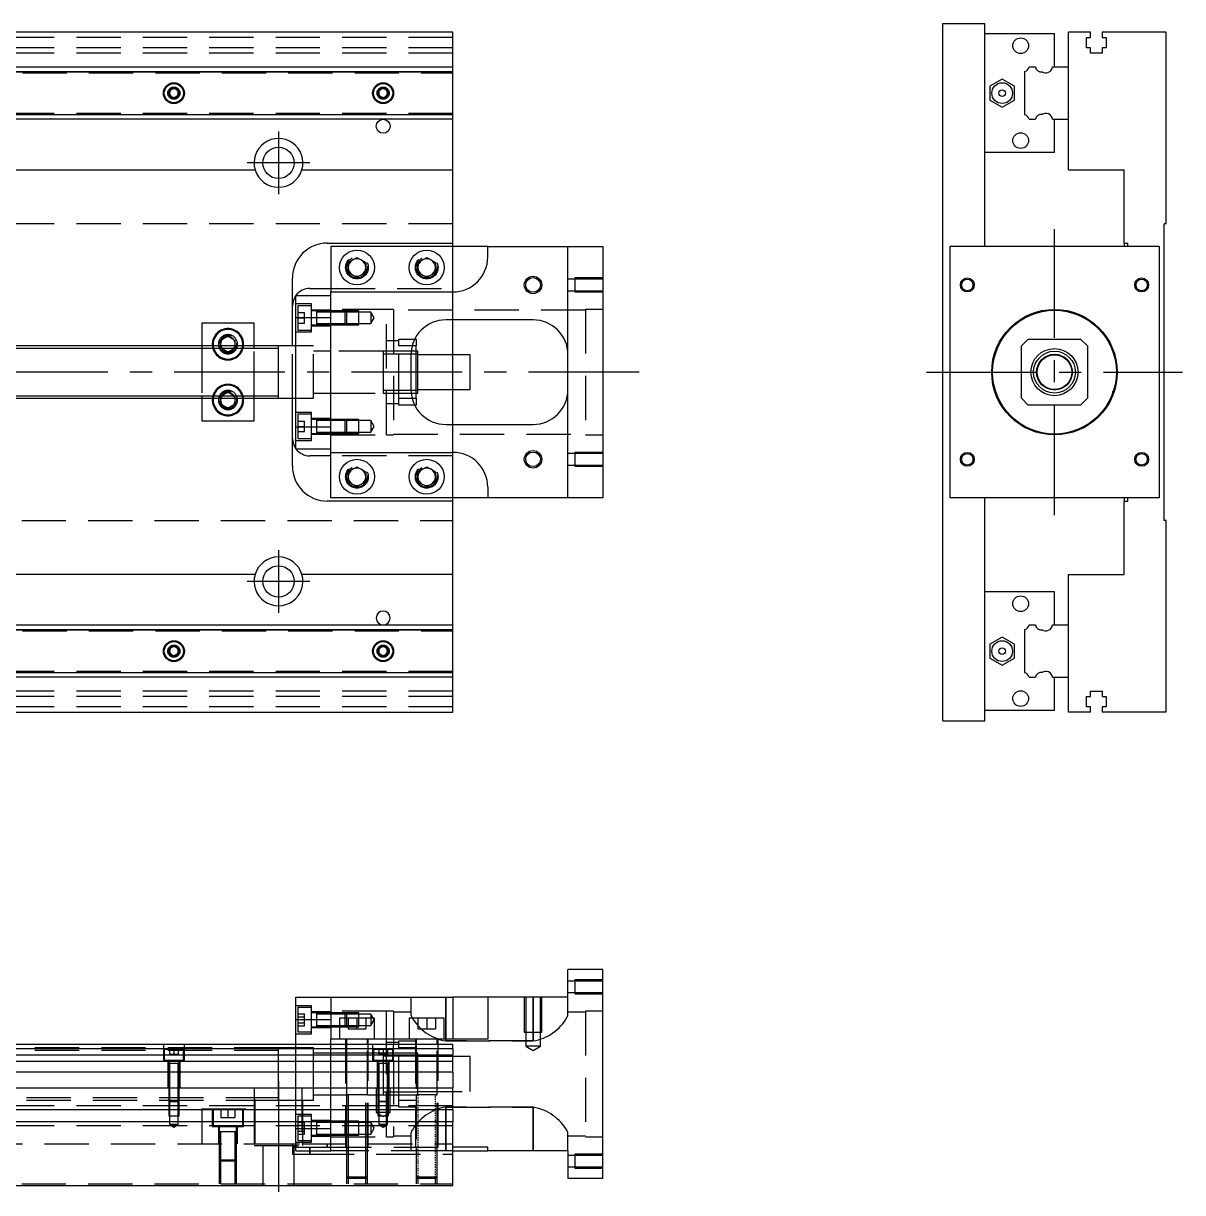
# Model space of a CAD drawing. Header units: millimetres. Extents: x -14 to 669, y -277 to 102.
# Drawn here: x 336.8 to 669.3, y -235.3 to 100 of the extents above; entities that cross this region are included whole.
import ezdxf

# ---------------------------------------------------------------- set-up
doc = ezdxf.new("R2010")
doc.units = ezdxf.units.MM
for name, pattern in [('CENTER', [50.8, 31.75, -6.35, 6.35, -6.35]), ('DASHED', [19.05, 12.7, -6.35]), ('DOT', [0.5, 0.25, -0.25])]:
    doc.linetypes.add(name, pattern=pattern)
doc.layers.add('CENTER', color=1, linetype='CENTER')

msp = doc.modelspace()

# ---------------------------------------------------------------- linework, layer by layer
at = {"color": 7, "linetype": 'Continuous', "lineweight": -3}
for p, q in [((460, 97.5), (330, 97.5)), ((460, 87.5), (460, 97.5)), ((600.55, 100), (612.55, 100)), ((600.55, -100), (600.55, 100)), ((612.55, 36), (612.55, 100)), ((636.55, 87.5), (636.55, 97.5)), ((642.85, 97.5), (636.55, 97.5)), ((642.85, 96), (642.85, 97.5)), ((646.25, 97.5), (646.25, 96)), ((664.55, 97.5), (646.25, 97.5)), ((664.55, 42.5), (664.55, 97.5)), ((632.55, 97), (612.55, 97)), ((632.55, 87.5), (632.55, 97)), ((641.7, 96), (642.85, 96)), ((641.7, 93), (641.7, 96)), ((646.25, 96), (647.4, 96)), ((647.4, 96), (647.4, 93)), ((642.85, 93), (641.7, 93)), ((642.85, 91.5), (642.85, 93)), ((646.25, 91.5), (642.85, 91.5)), ((646.25, 93), (646.25, 91.5)), ((647.4, 93), (646.25, 93)), ((330, 87.5), (460, 87.5)), ((460, 86.247728), (460, 87.5)), ((625.302272, 87.5), (627.07668, 87.5)), ((632.027372, 87.5), (636.55, 87.5)), ((636.55, 72.5), (636.55, 87.5)), ((636.55, 72.5), (636.55, 87.5)), ((330, 86.247728), (460, 86.247728)), ((460, 73.752272), (460, 86.247728)), ((617.54996, 84.041452), (614.04996, 82.020726)), ((621.049959, 82.020726), (617.54996, 84.041452)), ((624.05, 73.752272), (624.05, 86.247728)), ((378.75, 80.721688), (380, 81.443376)), ((378.75, 79.278312), (378.75, 80.721688)), ((380, 81.443376), (381.25, 80.721688)), ((381.25, 80.721688), (381.25, 79.278312)), ((438.75, 80.721688), (440, 81.443376)), ((438.75, 79.278312), (438.75, 80.721688)), ((440, 81.443376), (441.25, 80.721688)), ((441.25, 80.721688), (441.25, 79.278312)), ((614.04996, 82.020726), (614.049959, 77.979274)), ((621.049959, 77.979274), (621.049959, 82.020726)), ((380, 78.556624), (378.75, 79.278312)), ((381.25, 79.278312), (380, 78.556624)), ((440, 78.556624), (438.75, 79.278312)), ((441.25, 79.278312), (440, 78.556624)), ((614.049959, 77.979274), (617.54996, 75.958548)), ((617.54996, 75.958548), (621.049959, 77.979274)), ((460, 73.752272), (330, 73.752272)), ((460, 72.5), (330, 72.5)), ((460, 72.5), (460, 73.752272)), ((460, 58), (460, 72.5)), ((625.302272, 72.5), (627.07668, 72.5)), ((632.027372, 72.5), (636.55, 72.5)), ((632.55, 63), (632.55, 72.5)), ((636.55, 58), (636.55, 72.5)), ((632.55, 63), (612.55, 63)), ((330, 58), (403.291796, 58)), ((416.708204, 58), (460, 58)), ((460, 37), (460, 58)), ((636.55, 58), (652.55, 58)), ((652.55, 37), (652.55, 58)), ((664.55, 42.5), (664.05, 42.5)), ((664.05, -42.5), (664.05, 42.5)), ((424, 37), (460, 37)), ((460, 36), (460, 37)), ((652.55, 37), (653.55, 37)), ((652.55, 37), (652.55, 36)), ((653.55, 36), (653.55, 37)), ((425, 36), (425, 23)), ((470, 36), (425, 36)), ((470, 33), (470, 36)), ((470, 36), (493, 36)), ((493, -36), (493, 36)), ((493, 36), (503, 36)), ((503, 36), (503, -36)), ((662.55, 36), (602.55, 36)), ((602.55, 36), (602.55, -36)), ((662.55, 36), (662.55, -36)), ((430, 31.443376), (432.5, 32.886752)), ((430, 28.556624), (430, 31.443376)), ((432.5, 32.886752), (435, 31.443376)), ((435, 31.443376), (435, 28.556624)), ((450, 31.443376), (452.5, 32.886752)), ((450, 28.556624), (450, 31.443376)), ((452.5, 32.886752), (455, 31.443376)), ((455, 31.443376), (455, 28.556624)), ((414, 7.5), (414, 27)), ((432.5, 27.113248), (430, 28.556624)), ((435, 28.556624), (432.5, 27.113248)), ((452.5, 27.113248), (450, 28.556624)), ((455, 28.556624), (452.5, 27.113248)), ((419, 24), (425, 24)), ((415, 15.652476), (415, 22)), ((415, 22), (425, 22)), ((425, 15.652476), (425, 23)), ((425, 23), (460, 23)), ((388, 14), (388, 7.5)), ((403, 14), (388, 14)), ((403, 7.5), (403, 14)), ((415, 15.652476), (425, 15.652476)), ((415, -15.652476), (415, 15.652476)), ((425, -15.652476), (425, 15.652476)), ((425, -15.652476), (425, 15.652476)), ((483, 15), (458, 15)), ((460, 5), (460, 15)), ((393.5, 9.1547), (395.5, 10.309402)), ((395.5, 10.309402), (397.5, 9.1547)), ((410, 7.5), (330, 7.5)), ((393.5, 7.5), (393.5, 9.1547)), ((397.5, 9.1547), (397.5, 7.5)), ((410, -7.5), (410, 7.5)), ((415, 7.5), (410, 7.5)), ((449.5, 7.5), (448.317542, 7.5)), ((449.069714, 9.5), (449.5, 9.5)), ((449.5, 9.5), (449.5, 7.5)), ((449.5, -7.5), (449.5, 7.5)), ((625.05, 9.5), (623.05, 7.5)), ((623.05, -7.5), (623.05, 7.5)), ((625.05, 9.5), (640.05, 9.5)), ((642.05, 7.5), (640.05, 9.5)), ((642.05, 7.5), (642.05, -7.5)), ((448, 5), (448, -5)), ((449.5, 5.125), (448.000782, 5.125)), ((449.5, 6), (448.050126, 6)), ((450, 6), (449.5, 6)), ((450, 5.125), (449.5, 5.125)), ((450, -6), (450, 6)), ((465, 5), (450, 5)), ((465, -5), (465, 5)), ((448.000782, -5.125), (449.5, -5.125)), ((448.050126, -6), (449.5, -6)), ((449.5, -5.125), (450, -5.125)), ((449.5, -6), (450, -6)), ((450, -5), (465, -5)), ((460, -15), (460, -5)), ((649.15, -5.499994), (649.15, -5.500852)), ((649.15, -5.500852), (649.15, -6.285102)), ((649.15, -6.285102), (649.15, -6.959886)), ((330, -7.5), (410, -7.5)), ((388, -7.5), (388, -14)), ((393.5, -9.1547), (393.5, -7.5)), ((395.5, -10.309402), (393.5, -9.1547)), ((397.5, -9.1547), (395.5, -10.309402)), ((397.5, -7.5), (397.5, -9.1547)), ((403, -14), (403, -7.5)), ((409.995, -7.5), (410, -7.5)), ((410, -7.5), (415, -7.5)), ((410, -7.5), (410.005, -7.5)), ((414, -27), (414, -7.5)), ((448.317542, -7.5), (449.5, -7.5)), ((449.5, -9.5), (449.069714, -9.5)), ((449.5, -7.5), (449.5, -9.5)), ((623.05, -7.5), (625.05, -9.5)), ((640.05, -9.5), (625.05, -9.5)), ((640.05, -9.5), (642.05, -7.5)), ((388, -14), (403, -14)), ((415, -22), (415, -15.652476)), ((415, -15.652476), (425, -15.652476)), ((425, -23), (425, -15.652476)), ((458, -15), (483, -15)), ((415, -22), (425, -22)), ((425, -23), (460, -23)), ((425, -36), (425, -23)), ((425, -24), (419, -24)), ((430, -28.556624), (432.5, -27.113248)), ((430, -31.443376), (430, -28.556624)), ((432.5, -27.113248), (435, -28.556624)), ((435, -28.556624), (435, -31.443376)), ((450, -28.556624), (452.5, -27.113248)), ((450, -31.443376), (450, -28.556624)), ((452.5, -27.113248), (455, -28.556624)), ((455, -28.556624), (455, -31.443376)), ((432.5, -32.886752), (430, -31.443376)), ((435, -31.443376), (432.5, -32.886752)), ((452.5, -32.886752), (450, -31.443376)), ((455, -31.443376), (452.5, -32.886752)), ((470, -33), (470, -36)), ((470, -36), (425, -36)), ((460, -37), (460, -36)), ((493, -36), (470, -36)), ((503, -36), (493, -36)), ((662.55, -36), (602.55, -36)), ((612.55, -100), (612.55, -36)), ((652.55, -36), (652.55, -37)), ((653.55, -37), (653.55, -36)), ((460, -37), (424, -37)), ((460, -58), (460, -37)), ((652.55, -58), (652.55, -37)), ((652.55, -37), (653.55, -37)), ((664.55, -42.5), (664.05, -42.5)), ((664.55, -97.5), (664.55, -42.5)), ((403.291796, -58), (330, -58)), ((460, -58), (416.708204, -58)), ((460, -72.5), (460, -58)), ((636.55, -72.5), (636.55, -58)), ((636.55, -58), (652.55, -58)), ((632.55, -63), (612.55, -63)), ((632.55, -72.5), (632.55, -63)), ((330, -72.5), (460, -72.5)), ((330, -73.752272), (460, -73.752272)), ((460, -73.752272), (460, -72.5)), ((460, -86.247728), (460, -73.752272)), ((624.05, -86.247728), (624.05, -73.752272)), ((625.302272, -72.5), (627.07668, -72.5)), ((632.027372, -72.5), (636.55, -72.5)), ((636.55, -87.5), (636.55, -72.5)), ((636.55, -87.5), (636.55, -72.5)), ((617.54996, -75.958548), (614.04996, -77.979274)), ((621.049959, -77.979274), (617.54996, -75.958548)), ((378.75, -79.278312), (380, -78.556624)), ((378.75, -80.721688), (378.75, -79.278312)), ((380, -78.556624), (381.25, -79.278312)), ((381.25, -79.278312), (381.25, -80.721688)), ((438.75, -79.278312), (440, -78.556624)), ((438.75, -80.721688), (438.75, -79.278312)), ((440, -78.556624), (441.25, -79.278312)), ((441.25, -79.278312), (441.25, -80.721688)), ((614.04996, -77.979274), (614.049959, -82.020726)), ((621.049959, -82.020726), (621.049959, -77.979274)), ((380, -81.443376), (378.75, -80.721688)), ((381.25, -80.721688), (380, -81.443376)), ((440, -81.443376), (438.75, -80.721688)), ((441.25, -80.721688), (440, -81.443376)), ((614.049959, -82.020726), (617.54996, -84.041452)), ((617.54996, -84.041452), (621.049959, -82.020726)), ((460, -86.247728), (330, -86.247728)), ((460, -87.5), (460, -86.247728)), ((460, -87.5), (330, -87.5)), ((460, -97.5), (460, -87.5)), ((625.302272, -87.5), (627.07668, -87.5)), ((632.027372, -87.5), (636.55, -87.5)), ((632.55, -97), (632.55, -87.5)), ((636.55, -97.5), (636.55, -87.5)), ((641.7, -93), (642.85, -93)), ((641.7, -96), (641.7, -93)), ((642.85, -91.5), (646.25, -91.5)), ((642.85, -93), (642.85, -91.5)), ((646.25, -91.5), (646.25, -93)), ((646.25, -93), (647.4, -93)), ((647.4, -93), (647.4, -96)), ((632.55, -97), (612.55, -97)), ((642.85, -96), (641.7, -96)), ((642.85, -97.5), (642.85, -96)), ((646.25, -96), (646.25, -97.5)), ((647.4, -96), (646.25, -96)), ((330, -97.5), (460, -97.5)), ((600.55, -100), (612.55, -100)), ((642.85, -97.5), (636.55, -97.5)), ((664.55, -97.5), (646.25, -97.5)), ((503, -171.26), (493, -171.26)), ((493, -179.26), (493, -171.26)), ((503, -231.26), (503, -171.26)), ((415, -179.26), (425, -179.26)), ((415, -185.607524), (415, -179.26)), ((425, -179.26), (425, -191.26)), ((425, -179.26), (460, -179.26)), ((470, -179.26), (460, -179.26)), ((470, -179.26), (470, -191.26)), ((493, -179.26), (470, -179.26)), ((420.9, -183.703646), (420.9, -184.28866)), ((415, -185.607524), (425, -185.607524)), ((415, -192.76), (415, -185.607524)), ((420.9, -185.563604), (420.9, -185.843698)), ((420.9, -187.118714), (420.9, -187.703656)), ((437.5, -185.26), (427.5, -185.26)), ((427.5, -185.26), (427.5, -191.26)), ((437.5, -191.26), (437.5, -185.26)), ((457.5, -185.26), (447.5, -185.26)), ((447.5, -185.26), (447.5, -191.26)), ((457.5, -191.26), (457.5, -185.26)), ((460, -192.76), (323.5, -192.76)), ((460, -194.012272), (323.5, -194.012272)), ((425, -192.76), (425, -191.26)), ((470, -191.26), (425, -191.26)), ((460, -194.012272), (460, -192.76)), ((460, -194.012272), (460, -195.78668)), ((323.5, -195.78668), (460, -195.78668)), ((460, -197.683076), (323.5, -197.683076)), ((450, -196.135), (449.5, -196.135)), ((460, -197.683076), (460, -195.78668)), ((460, -200.737372), (460, -197.683076)), ((460, -200.737372), (323.5, -200.737372)), ((460, -200.737372), (460, -205.26)), ((0, -205.26), (460, -205.26)), ((460, -211.56), (460, -205.26)), ((460, -211.56), (0, -211.56)), ((460, -211.56), (460, -214.96)), ((460, -214.96), (0, -214.96)), ((420.9, -214.816344), (420.9, -214.96)), ((420.9, -214.96), (420.9, -215.40136)), ((420.9, -216.676302), (420.9, -216.956396)), ((460, -233.26), (460, -214.96)), ((420.9, -218.231412), (420.9, -218.816354)), ((470, -222.26), (460, -222.26)), ((460, -223.26), (470, -223.26)), ((470, -223.26), (470, -222.26)), ((493, -223.26), (470, -223.26)), ((493, -223.26), (493, -231.26)), ((503, -231.26), (493, -231.26)), ((0, -233.26), (460, -233.26))]:
    msp.add_line(p, q, dxfattribs=at)
at = {"color": 3, "linetype": 'DASHED', "lineweight": -3}
for p, q in [((460, 96), (0, 96)), ((460, 93), (0, 93)), ((460, 91.5), (0, 91.5)), ((298.5, 86.1), (460, 86.1)), ((298.5, 85.8), (460, 85.8)), ((330, 86.1147), (460, 86.1147)), ((378.5, 80), (378.516134, 80.21941)), ((438.5, 80), (438.516134, 80.21941)), ((460, 74.2), (298.5, 74.2)), ((460, 73.9), (298.5, 73.9)), ((460, 73.8853), (330, 73.8853)), ((460, 42.5), (12.5, 42.5)), ((460, 24), (460, 36)), ((435.477798, 30.364306), (435.5, 30)), ((455.477798, 30.364306), (455.5, 30)), ((495, 26.999994), (495, 23.000006)), ((503, 26.999994), (495, 26.999994)), ((425, 24), (460, 24)), ((460, 23), (460, 24)), ((495, 26.65), (493, 26.65)), ((503, 26.65), (495, 26.65)), ((425, 15.652476), (425, 22)), ((460, 15), (460, 23)), ((493, 23.35), (495, 23.35)), ((495, 23.35), (503, 23.35)), ((495, 23.000006), (503, 23.000006)), ((419.5, 19.55635), (415, 19.55635)), ((415.5, 19.05635), (415.5, 12.05635)), ((419.5, 19.05635), (415.5, 19.05635)), ((415.5, 17.05635), (417.5, 17.05635)), ((417.5, 15.55635), (417.5, 17.05635)), ((419.5, 11.55635), (419.5, 19.55635)), ((425, 17.80635), (419.5, 17.80635)), ((420.9, 17.55635), (419.5, 17.55635)), ((420.9, 17.55635), (420.895, 17.55635)), ((420.9, 17.55635), (420.9, 17.339888)), ((420.905, 17.55635), (420.9, 17.55635)), ((425, 17.55635), (420.9, 17.55635)), ((420.9, 17.339888), (420.9, 13.77281)), ((425, 17.20635), (420.9, 17.20635)), ((441, 18), (425, 18)), ((429.15, 17.55635), (425, 17.55635)), ((429.150006, 17.556344), (425, 17.556344)), ((429.5, 17.20635), (425, 17.20635)), ((429.15, 13.55635), (429.15, 17.55635)), ((429.5, 17.20635), (429.15, 17.55635)), ((433, 17.556344), (429.150006, 17.556344)), ((429.5, 17.20635), (429.5, 13.90635)), ((433, 17.20635), (429.5, 17.20635)), ((433, 13.556354), (433, 17.556344)), ((436.5, 17.20635), (433, 17.20635)), ((436.5, 17.20635), (436.5, 13.90635)), ((437.452628, 15.55635), (436.5, 17.20635)), ((441, -18), (441, 18)), ((443, 18), (441, 18)), ((443, 18), (443, -18)), ((498, 17.75), (443, 17.75)), ((498, 18), (498, -18)), ((503, 18), (498, 18)), ((415.5, 15.55635), (417.5, 15.55635)), ((415.5, 14.05635), (417.5, 14.05635)), ((417.5, 14.05635), (417.5, 15.55635)), ((419.5, 13.55635), (420.9, 13.55635)), ((420.895, 13.55635), (420.9, 13.55635)), ((420.9, 13.90635), (425, 13.90635)), ((420.9, 13.77281), (420.9, 13.55635)), ((420.9, 13.55635), (420.905, 13.55635)), ((420.9, 13.55635), (425, 13.55635)), ((425, 13.90635), (429.5, 13.90635)), ((425, 13.556354), (429.15, 13.556354)), ((425, 13.55635), (429.15, 13.55635)), ((429.15, 13.55635), (429.5, 13.90635)), ((429.15, 13.556354), (433, 13.556354)), ((429.5, 13.90635), (433, 13.90635)), ((433, 13.90635), (436.5, 13.90635)), ((436.5, 13.90635), (437.452628, 15.55635)), ((415, 11.55635), (419.5, 11.55635)), ((415.5, 12.05635), (419.5, 12.05635)), ((419.5, 13.30635), (425, 13.30635)), ((388, 7.5), (388, 6.75)), ((388, 6.75), (388, -6.75)), ((393.5, 6.8453), (393.5, 7.5)), ((393.665064, 6.75), (393.5, 6.8453)), ((395.5, 5.690598), (393.665064, 6.75)), ((397.334936, 6.75), (395.5, 5.690598)), ((397.5, 6.8453), (397.334936, 6.75)), ((397.5, 7.5), (397.5, 6.8453)), ((397.983582, 8.286038), (398, 8)), ((403, 6.75), (403, 7.5)), ((403, -6.75), (403, 6.75)), ((414, -7.5), (414, 7.5)), ((420, 7.5), (415, 7.5)), ((420, -7.5), (420, 7.5)), ((444.5, 9), (441, 9)), ((444.5, 9.5), (449.069714, 9.5)), ((444.5, 7.5), (444.5, 9.5)), ((444.5, -7.5), (444.5, 7.5)), ((448.317542, 7.5), (444.5, 7.5)), ((425, 6), (420, 6)), ((440, 6), (425, 6)), ((440, 6), (439.995, 6)), ((440, 6), (440, -6)), ((441, 6), (440, 6)), ((440.005, 6), (440, 6)), ((441, 5.125), (440, 5.125)), ((444.5, 6), (441, 6)), ((444.5, 5.125), (441, 5.125)), ((448.050126, 6), (444.5, 6)), ((448.000782, 5.125), (444.5, 5.125)), ((460, -5), (460, 5)), ((393.665064, -6.75), (395.5, -5.690598)), ((395.5, -5.690598), (397.334936, -6.75)), ((420, -6), (425, -6)), ((425, -6), (440, -6)), ((439.995, -6), (440, -6)), ((440, -5.125), (441, -5.125)), ((440, -6), (441, -6)), ((440, -6), (440.005, -6)), ((441, -5.125), (444.5, -5.125)), ((441, -6), (444.5, -6)), ((444.5, -5.125), (448.000782, -5.125)), ((444.5, -6), (448.050126, -6)), ((388, -6.75), (388, -7.5)), ((393.5, -6.8453), (393.665064, -6.75)), ((393.5, -7.5), (393.5, -6.8453)), ((397.334936, -6.75), (397.5, -6.8453)), ((397.5, -6.8453), (397.5, -7.5)), ((397.983582, -7.713962), (398, -8)), ((403, -7.5), (403, -6.75)), ((415, -7.5), (420, -7.5)), ((441, -9), (444.5, -9)), ((444.5, -7.5), (448.317542, -7.5)), ((444.5, -9.5), (444.5, -7.5)), ((449.069714, -9.5), (444.5, -9.5)), ((419.5, -11.55635), (415, -11.55635)), ((415.5, -12.05635), (415.5, -19.05635)), ((419.5, -12.05635), (415.5, -12.05635)), ((419.5, -19.55635), (419.5, -11.55635)), ((425, -13.30635), (419.5, -13.30635)), ((415.5, -14.05635), (417.5, -14.05635)), ((415.5, -15.55635), (417.5, -15.55635)), ((417.5, -15.55635), (417.5, -14.05635)), ((417.5, -17.05635), (417.5, -15.55635)), ((420.9, -13.55635), (419.5, -13.55635)), ((420.9, -13.55635), (420.895, -13.55635)), ((420.9, -13.55635), (420.9, -13.77281)), ((420.905, -13.55635), (420.9, -13.55635)), ((425, -13.55635), (420.9, -13.55635)), ((420.9, -13.77281), (420.9, -17.339888)), ((425, -13.90635), (420.9, -13.90635)), ((429.15, -13.55635), (425, -13.55635)), ((429.15, -13.556352), (425, -13.556354)), ((429.5, -13.90635), (425, -13.90635)), ((425, -22), (425, -15.652476)), ((429.15, -17.55635), (429.15, -13.55635)), ((429.5, -13.90635), (429.15, -13.55635)), ((433, -13.556354), (429.15, -13.556352)), ((429.5, -13.90635), (429.5, -17.20635)), ((433, -13.90635), (429.5, -13.90635)), ((433, -17.556344), (433, -13.556354)), ((436.5, -13.90635), (433, -13.90635)), ((436.5, -13.90635), (436.5, -17.20635)), ((437.452628, -15.55635), (436.5, -13.90635)), ((436.5, -17.20635), (437.452628, -15.55635)), ((460, -23), (460, -15)), ((415, -19.55635), (419.5, -19.55635)), ((415.5, -17.05635), (417.5, -17.05635)), ((415.5, -19.05635), (419.5, -19.05635)), ((419.5, -17.55635), (420.9, -17.55635)), ((419.5, -17.80635), (425, -17.80635)), ((420.895, -17.55635), (420.9, -17.55635)), ((420.9, -17.20635), (425, -17.20635)), ((420.9, -17.339888), (420.9, -17.55635)), ((420.9, -17.55635), (420.905, -17.55635)), ((420.9, -17.55635), (425, -17.55635)), ((425, -17.20635), (429.5, -17.20635)), ((425, -17.556344), (429.15, -17.556346)), ((425, -17.55635), (429.15, -17.55635)), ((425, -18), (441, -18)), ((429.15, -17.55635), (429.5, -17.20635)), ((429.15, -17.556346), (433, -17.556344)), ((429.5, -17.20635), (433, -17.20635)), ((433, -17.20635), (436.5, -17.20635)), ((441, -18), (443, -18)), ((443, -17.75), (498, -17.75)), ((498, -18), (503, -18)), ((460, -24), (460, -23)), ((495, -23.35), (493, -23.35)), ((495, -23.000006), (495, -26.999994)), ((503, -23.000006), (495, -23.000006)), ((503, -23.35), (495, -23.35)), ((460, -24), (425, -24)), ((460, -36), (460, -24)), ((493, -26.65), (495, -26.65)), ((495, -26.65), (503, -26.65)), ((435.477798, -29.635694), (435.5, -30)), ((455.477798, -29.635694), (455.5, -30)), ((495, -26.999994), (503, -26.999994)), ((12.5, -42.5), (460, -42.5)), ((298.5, -73.9), (460, -73.9)), ((298.5, -74.2), (460, -74.2)), ((330, -73.8853), (460, -73.8853)), ((378.5, -80), (378.516134, -79.78059)), ((438.5, -80), (438.516134, -79.78059)), ((460, -85.8), (298.5, -85.8)), ((460, -86.1), (298.5, -86.1)), ((460, -86.1147), (330, -86.1147)), ((460, -91.5), (0, -91.5)), ((460, -93), (0, -93)), ((460, -96), (0, -96)), ((495, -174.260006), (495, -178.259994)), ((503, -174.260006), (495, -174.260006)), ((495, -174.61), (493, -174.61)), ((503, -174.61), (495, -174.61)), ((448, -179.26), (448, -184.228778)), ((458, -191.769874), (458, -179.26)), ((458, -179.26), (458, -191.26)), ((460, -179.26), (460, -191.26)), ((480.500006, -179.26), (480.500006, -189.26)), ((480.9, -179.26), (480.9, -189.26)), ((483, -179.26), (483, -191.769874)), ((483, -191.769874), (483, -179.26)), ((485.1, -189.26), (485.1, -179.26)), ((485.499994, -189.26), (485.499994, -179.26)), ((493, -177.91), (495, -177.91)), ((493, -184.228778), (493, -179.26)), ((495, -177.91), (503, -177.91)), ((495, -178.259994), (503, -178.259994)), ((419.5, -181.70365), (415, -181.70365)), ((415.5, -182.20365), (415.5, -185.70365)), ((419.5, -182.20365), (415.5, -182.20365)), ((415.5, -183.9716), (417.5, -183.9716)), ((417.5, -184.837626), (417.5, -183.9716)), ((419.5, -189.70365), (419.5, -181.70365)), ((425, -183.45365), (419.5, -183.45365)), ((420.9, -183.70365), (419.5, -183.70365)), ((420.9, -183.70365), (420.895, -183.70365)), ((420.9, -183.70365), (420.9, -183.920318)), ((420.905, -183.70365), (420.9, -183.70365)), ((425, -183.70365), (420.9, -183.70365)), ((420.9, -183.920318), (420.9, -184.288664)), ((425, -184.05365), (420.9, -184.05365)), ((420.9, -184.288664), (420.9, -185.70365)), ((441, -183.26), (425, -183.26)), ((429.15, -183.70365), (425, -183.70365)), ((429.15, -183.703654), (425, -183.703656)), ((429.5, -184.05365), (425, -184.05365)), ((429.15, -185.26), (429.15, -183.70365)), ((429.5, -184.05365), (429.15, -183.70365)), ((433, -183.703656), (429.15, -183.703654)), ((429.5, -184.05365), (429.5, -185.26)), ((433, -184.05365), (429.5, -184.05365)), ((433, -185.26), (433, -183.703656)), ((436.5, -184.05365), (433, -184.05365)), ((436.5, -184.05365), (436.5, -187.35365)), ((437.452628, -185.70365), (436.5, -184.05365)), ((441, -191.26), (441, -183.26)), ((443, -183.26), (441, -183.26)), ((443, -183.26), (443, -192.76)), ((448, -183.51), (443, -183.51)), ((448, -184.228778), (448.034792, -184.4957)), ((492.954746, -184.53671), (493, -184.228778)), ((498, -183.51), (493, -183.51)), ((498, -183.26), (498, -219.26)), ((503, -183.26), (498, -183.26)), ((415.5, -184.837626), (417.5, -184.837626)), ((415.5, -185.70365), (415.5, -189.20365)), ((415.5, -186.569676), (417.5, -186.569676)), ((415.5, -187.435702), (417.5, -187.435702)), ((417.5, -186.569676), (417.5, -184.837626)), ((417.5, -187.435702), (417.5, -186.569676)), ((419.5, -187.70365), (420.9, -187.70365)), ((420.895, -187.70365), (420.9, -187.70365)), ((420.9, -185.70365), (420.9, -187.11871)), ((420.9, -187.11871), (420.9, -187.486942)), ((420.9, -187.35365), (425, -187.35365)), ((420.9, -187.486942), (420.9, -187.70365)), ((420.9, -187.70365), (420.905, -187.70365)), ((420.9, -187.70365), (425, -187.70365)), ((425, -187.35365), (427.5, -187.35365)), ((425, -187.703646), (427.5, -187.703646)), ((425, -187.70365), (427.5, -187.70365)), ((427.5, -187.35365), (429.5, -187.35365)), ((427.5, -187.703646), (429.15, -187.703648)), ((427.5, -187.70365), (429.15, -187.70365)), ((429.15, -185.70365), (429.15, -185.26)), ((429.15, -187.70365), (429.15, -185.70365)), ((429.15, -187.70365), (429.5, -187.35365)), ((429.15, -187.703648), (433, -187.703646)), ((429.5, -185.26), (429.5, -185.70365)), ((429.5, -185.70365), (429.5, -187.35365)), ((429.5, -187.35365), (433, -187.35365)), ((430, -185.26), (430, -188.26)), ((432.5, -185.26), (432.5, -188.26)), ((433, -187.703646), (433, -185.26)), ((433, -187.35365), (436.5, -187.35365)), ((435, -185.26), (435, -188.26)), ((436.5, -187.35365), (437.452628, -185.70365)), ((448.034792, -184.4957), (448.13642, -184.801226)), ((450, -185.26), (450, -188.26)), ((452.5, -185.26), (452.5, -188.26)), ((455, -185.26), (455, -188.26)), ((492.823178, -184.894328), (492.954746, -184.53671)), ((415, -189.70365), (419.5, -189.70365)), ((415.5, -189.20365), (419.5, -189.20365)), ((419.5, -187.95365), (425, -187.95365)), ((430, -188.26), (432.5, -188.26)), ((432.5, -188.26), (435, -188.26)), ((450, -188.26), (452.5, -188.26)), ((452.5, -188.26), (455, -188.26)), ((480.500006, -189.26), (485.499994, -189.26)), ((480.9, -189.26), (480.9, -193.26)), ((485.1, -193.26), (485.1, -189.26)), ((410, -193.76), (323.5, -193.76)), ((377, -192.76), (377, -197.26)), ((382.75, -194.26), (377.25, -194.26)), ((377.25, -194.26), (377.25, -197.26)), ((378.75, -194.26), (378.75, -195.56)), ((380, -194.26), (380, -195.56)), ((381.25, -194.26), (381.25, -195.56)), ((382.75, -197.26), (382.75, -194.26)), ((383, -197.26), (383, -192.76)), ((410, -193.76), (409.995, -193.76)), ((410, -193.760668), (410, -193.76)), ((415, -193.76), (410, -193.76)), ((410.005, -193.76), (410, -193.76)), ((410, -194.308872), (410, -193.760668)), ((410, -201.05995), (410, -194.308872)), ((415, -205.26), (415, -192.76)), ((420, -193.76), (415, -193.76)), ((420, -201.26), (420, -193.76)), ((425, -205.26), (425, -192.76)), ((429.25, -191.26), (429.25, -222.26)), ((429.5, -191.26), (429.5, -192.76)), ((429.5, -192.76), (429.5, -205.26)), ((435.5, -192.76), (435.5, -191.26)), ((435.5, -207.265), (435.5, -192.76)), ((435.75, -222.26), (435.75, -191.26)), ((437, -192.76), (437, -197.26)), ((442.75, -194.26), (437.25, -194.26)), ((437.25, -194.26), (437.25, -197.26)), ((438.75, -194.26), (438.75, -195.56)), ((440, -194.26), (440, -195.56)), ((441, -192.76), (441, -191.26)), ((444.5, -192.26), (441, -192.26)), ((441, -194.26), (441, -192.76)), ((441, -201.26), (441, -194.26)), ((441.25, -194.26), (441.25, -195.56)), ((442.75, -197.26), (442.75, -194.26)), ((443, -197.26), (443, -192.76)), ((444.5, -191.76), (449.5, -191.76)), ((444.5, -192.76), (444.5, -191.76)), ((444.5, -193.76), (444.5, -192.76)), ((444.5, -208.76), (444.5, -193.76)), ((449.5, -193.76), (444.5, -193.76)), ((449.25, -191.26), (449.25, -222.26)), ((449.5, -191.26), (449.5, -192.76)), ((449.5, -192.76), (449.5, -207.265)), ((455.5, -192.76), (455.5, -191.26)), ((455.5, -207.265), (455.5, -192.76)), ((455.75, -222.26), (455.75, -191.26)), ((458, -191.26), (458, -191.769874)), ((458, -191.769874), (483, -191.769874)), ((483, -191.769874), (458, -191.769874)), ((485.1, -193.26), (480.9, -193.26)), ((480.9, -193.26), (483, -194.472436)), ((483, -194.472436), (485.1, -193.26)), ((410, -194.51), (323.5, -194.51)), ((377, -197.26), (383, -197.26)), ((378.25, -197.26), (378.25, -205.26)), ((378.5, -197.26), (378.5, -198.26)), ((378.75, -195.56), (380, -195.56)), ((380, -195.56), (381.25, -195.56)), ((381.5, -198.26), (381.5, -197.26)), ((381.75, -205.26), (381.75, -197.26)), ((425, -195.26), (420, -195.26)), ((429.5, -195.26), (425, -195.26)), ((435.5, -195.26), (429.5, -195.26)), ((437.25, -195.26), (435.5, -195.26)), ((437, -197.26), (443, -197.26)), ((440.005, -195.26), (437.25, -195.26)), ((438.25, -197.26), (438.25, -205.26)), ((438.5, -197.26), (438.5, -198.26)), ((438.75, -195.56), (440, -195.56)), ((441, -195.26), (439.995, -195.26)), ((440, -195.26), (440, -201.059946)), ((440, -195.934966), (440, -195.26)), ((440, -195.56), (441.25, -195.56)), ((441, -196.135), (440, -196.135)), ((442.75, -195.26), (441, -195.26)), ((442.75, -196.135), (441, -196.135)), ((441.5, -198.26), (441.5, -197.26)), ((441.75, -205.26), (441.75, -197.26)), ((444.5, -195.26), (442.75, -195.26)), ((444.5, -196.135), (442.75, -196.135)), ((443, -197.26), (443, -219.26)), ((449.5, -195.26), (444.5, -195.26)), ((449.5, -196.135), (444.5, -196.135)), ((450, -195.26), (449.5, -195.26)), ((450, -201.26), (450, -195.26)), ((455.5, -196.26), (450, -196.26)), ((460, -196.26), (455.5, -196.26)), ((465, -196.26), (460, -196.26)), ((465, -201.26), (465, -196.26)), ((379.998804, -198.26), (378.499994, -198.26)), ((381.500006, -198.26), (378.499994, -198.26)), ((378.5, -198.255), (378.5, -198.26)), ((378.624678, -198.26), (378.5, -198.26)), ((378.5, -198.26), (378.5, -198.265)), ((378.5, -198.26), (378.5, -205.26)), ((379.998804, -198.26), (378.624678, -198.26)), ((378.75, -198.26), (378.75, -205.26)), ((381.500006, -198.26), (379.998804, -198.26)), ((381.37533, -198.26), (379.998804, -198.26)), ((381.25, -205.26), (381.25, -198.26)), ((381.5, -198.26), (381.37533, -198.26)), ((381.5, -198.26), (381.5, -198.255)), ((381.5, -198.265), (381.5, -198.26)), ((381.5, -205.26), (381.5, -198.26)), ((410, -201.460038), (410, -201.05995)), ((438.5, -198.255), (438.5, -198.26)), ((438.624678, -198.26), (438.5, -198.26)), ((438.5, -198.26), (438.5, -205.26)), ((438.5, -198.26), (438.5, -198.265)), ((439.998804, -198.26), (438.624678, -198.26)), ((438.75, -198.26), (438.75, -205.26)), ((441.37533, -198.26), (439.998804, -198.26)), ((440, -201.059946), (440, -207.26)), ((441.25, -205.26), (441.25, -198.26)), ((441.5, -198.26), (441.37533, -198.26)), ((441.5, -198.26), (441.5, -198.255)), ((441.5, -205.26), (441.5, -198.26)), ((441.5, -198.265), (441.5, -198.26)), ((410, -205.26023), (410, -201.460038)), ((420, -205.26), (420, -201.26)), ((441, -219.26), (441, -201.26)), ((450, -207.26), (450, -201.26)), ((465, -206.26), (465, -201.26)), ((378.5, -205.26), (378.5, -209.01)), ((378.500006, -205.26), (378.500002, -209.01)), ((378.75, -205.26), (378.75, -209.26)), ((381.25, -209.26), (381.25, -205.26)), ((381.499998, -209.01), (381.499994, -205.26)), ((381.5, -209.01), (381.5, -205.26)), ((403, -205.26), (403, -221.76)), ((403.291796, -221.26), (403.291796, -205.26)), ((410, -208.211128), (410, -205.26023)), ((415, -211.56), (415, -205.26)), ((416.708204, -205.26), (416.708204, -221.26)), ((417, -221.76), (417, -205.26)), ((420, -208.76), (420, -205.26)), ((420, -207.26), (425, -207.26)), ((425, -211.56), (425, -205.26)), ((425, -207.26), (429.39999, -207.26)), ((429.39999, -207.26), (429.5, -207.26)), ((429.5, -205.26), (429.5, -207.26)), ((429.5, -207.255), (429.5, -207.26)), ((429.849602, -207.26), (429.5, -207.26)), ((429.5, -207.26), (429.5, -211.56)), ((429.5, -207.26), (429.5, -207.265)), ((435.15035, -207.26), (429.849602, -207.26)), ((430, -207.26), (430, -211.56)), ((435, -222.26), (435, -207.26)), ((435.5, -207.26), (435.15035, -207.26)), ((435.5, -222.26), (435.5, -207.255)), ((435.500006, -207.26), (435.60001, -207.26)), ((435.60001, -207.26), (440.005, -207.26)), ((438, -205.26), (438, -212.26)), ((438.5, -205.26), (438.5, -209.01)), ((438.500006, -205.26), (438.500006, -209.010006)), ((438.75, -205.26), (438.75, -209.26)), ((439.995, -207.26), (449.39999, -207.26)), ((440, -206.385), (450, -206.385)), ((440.005, -207.26), (449.5, -207.26)), ((441.25, -209.26), (441.25, -205.26)), ((441.499994, -209.010006), (441.499994, -205.26)), ((441.5, -209.01), (441.5, -205.26)), ((442, -212.26), (442, -205.26)), ((449.39999, -207.26), (449.5, -207.26)), ((449.5, -207.255), (449.5, -222.26)), ((449.5, -207.26), (449.84965, -207.26)), ((449.849602, -207.26), (449.5, -207.26)), ((455.15035, -207.26), (449.849602, -207.26)), ((450, -206.26), (465, -206.26)), ((455.150204, -207.26), (455.5, -207.26)), ((455.5, -207.26), (455.15035, -207.26)), ((455.5, -222.26), (455.5, -207.255)), ((460, -210.41), (0, -210.41)), ((261.5, -208.01), (403.291796, -208.01)), ((261.5, -208.76), (403.291796, -208.76)), ((378.5, -209.01), (381.5, -209.01)), ((378.5, -209.01), (378.75, -209.26)), ((378.500002, -209.01), (378.500006, -211.56)), ((381.25, -209.26), (378.75, -209.26)), ((378.75, -209.26), (378.75, -213.26)), ((381.25, -209.26), (381.5, -209.01)), ((381.25, -213.26), (381.25, -209.26)), ((381.499994, -211.56), (381.499998, -209.01)), ((403.291796, -208.01), (410, -208.01)), ((403.291796, -208.76), (410, -208.76)), ((409.995, -208.76), (410, -208.76)), ((410, -208.76), (410, -208.211128)), ((410, -208.76), (415, -208.76)), ((410, -208.76), (410.005, -208.76)), ((415, -208.76), (416.708204, -208.76)), ((416.708204, -208.76), (420, -208.76)), ((438.5, -209.01), (441.5, -209.01)), ((438.5, -209.01), (438.75, -209.26)), ((438.500006, -209.010006), (438.500006, -211.56)), ((441.25, -209.26), (438.75, -209.26)), ((438.75, -209.26), (438.75, -213.26)), ((441, -210.26), (444.5, -210.26)), ((441.25, -209.26), (441.5, -209.01)), ((441.25, -213.26), (441.25, -209.26)), ((441.499994, -211.56), (441.499994, -209.010006)), ((444.5, -208.76), (449.5, -208.76)), ((444.5, -210.76), (444.5, -208.76)), ((449.5, -210.76), (444.5, -210.76)), ((483, -210.750126), (458, -210.750126)), ((458, -210.750126), (483, -210.750126)), ((458, -223.26), (458, -210.750126)), ((458, -210.750126), (458, -222.26)), ((483, -210.750126), (483, -223.26)), ((483, -223.26), (483, -210.750126)), ((378.500006, -211.56), (378.500006, -213.26)), ((378.500006, -213.26), (381.499994, -213.26)), ((378.75, -213.26), (378.75, -215.76)), ((381.25, -215.76), (381.25, -213.26)), ((381.499994, -213.26), (381.499994, -211.56)), ((388, -211.26), (403, -211.26)), ((388, -211.26), (388, -211.56)), ((388, -211.56), (388, -214.96)), ((391, -211.26), (391, -216.26)), ((391.25, -211.26), (391.25, -211.56)), ((391.25, -211.56), (391.25, -214.96)), ((393.5, -211.26), (393.5, -213.76)), ((393.5, -213.76), (395.5, -213.76)), ((395.5, -211.26), (395.5, -213.76)), ((395.5, -213.76), (397.5, -213.76)), ((397.5, -211.26), (397.5, -213.76)), ((399.75, -211.56), (399.75, -211.26)), ((399.75, -214.96), (399.75, -211.56)), ((400, -216.26), (400, -211.26)), ((403, -211.26), (403, -214.96)), ((415, -214.96), (415, -211.56)), ((419.5, -212.81635), (415, -212.81635)), ((415.5, -213.31635), (415.5, -214.96)), ((416.708204, -213.31635), (415.5, -213.31635)), ((419.5, -213.31635), (416.708204, -213.31635)), ((419.5, -220.81635), (419.5, -212.81635)), ((425, -214.56635), (419.5, -214.56635)), ((425, -214.96), (425, -211.56)), ((429.5, -211.56), (429.5, -214.96)), ((430, -211.56), (430, -214.96)), ((442, -212.26), (438, -212.26)), ((438, -212.26), (440, -213.4147)), ((438.500006, -211.56), (438.500006, -213.26)), ((438.500006, -213.26), (441.499994, -213.26)), ((438.75, -213.26), (438.75, -215.76)), ((440, -213.4147), (442, -212.26)), ((441.25, -215.76), (441.25, -213.26)), ((441.499994, -213.26), (441.499994, -211.56)), ((460, -216.11), (0, -216.11)), ((381.25, -215.76), (378.75, -215.76)), ((378.75, -215.76), (380, -216.481688)), ((380, -216.481688), (381.25, -215.76)), ((388, -214.96), (388, -221.26)), ((391, -216.26), (400, -216.26)), ((391.25, -214.96), (391.25, -216.26)), ((392.75, -216.26), (392.75, -221.26)), ((393, -216.26), (393, -217.865)), ((393, -217.855), (393, -221.26)), ((393, -217.86), (393.257448, -217.86)), ((393.257468, -217.86), (393, -217.86)), ((397.742552, -217.86), (393.257468, -217.86)), ((393.4, -217.86), (393.4, -221.26)), ((397.6, -221.26), (397.6, -217.86)), ((398, -217.86), (397.742552, -217.86)), ((397.742602, -217.86), (398, -217.86)), ((398, -217.865), (398, -216.26)), ((398, -221.26), (398, -217.855)), ((398.25, -221.26), (398.25, -216.26)), ((399.75, -216.26), (399.75, -214.96)), ((403, -214.96), (403, -221.26)), ((415, -216.912476), (415, -214.96)), ((415, -216.912476), (425, -216.912476)), ((415, -223.26), (415, -216.912476)), ((415.5, -214.96), (415.5, -216.81635)), ((415.5, -215.084298), (417.5, -215.084298)), ((415.5, -215.950324), (417.5, -215.950324)), ((415.5, -216.81635), (415.5, -220.31635)), ((415.5, -217.682374), (417.5, -217.682374)), ((417.5, -215.950324), (417.5, -215.084298)), ((417.5, -217.682374), (417.5, -215.950324)), ((417.5, -218.5484), (417.5, -217.682374)), ((420.9, -214.81635), (419.5, -214.81635)), ((420.9, -214.81635), (420.895, -214.81635)), ((420.9, -214.81635), (420.9, -214.959586)), ((420.905, -214.81635), (420.9, -214.81635)), ((425, -214.81635), (420.9, -214.81635)), ((420.9, -214.959586), (420.9, -215.033016)), ((420.9, -215.033016), (420.9, -215.401362)), ((425, -215.16635), (420.9, -215.16635)), ((420.9, -215.401362), (420.9, -216.81635)), ((420.9, -216.81635), (420.9, -218.231408)), ((429.15, -214.81635), (425, -214.81635)), ((429.15, -214.816352), (425, -214.816354)), ((425, -222.26), (425, -214.96)), ((429.5, -215.16635), (425, -215.16635)), ((429.15, -214.96), (429.15, -214.81635)), ((429.29365, -214.96), (429.15, -214.81635)), ((429.5, -214.816354), (429.15, -214.816352)), ((429.15, -216.81635), (429.15, -214.96)), ((429.15, -218.81635), (429.15, -216.81635)), ((429.5, -215.16635), (429.29365, -214.96)), ((430, -214.816354), (429.5, -214.816354)), ((429.5, -214.96), (429.5, -222.26)), ((433, -215.16635), (429.5, -215.16635)), ((433, -214.816354), (430, -214.816354)), ((430, -214.96), (430, -222.26)), ((433, -218.816344), (433, -214.816354)), ((436.5, -215.16635), (433, -215.16635)), ((436.5, -215.16635), (436.5, -218.46635)), ((437.452628, -216.81635), (436.5, -215.16635)), ((436.5, -218.46635), (437.452628, -216.81635)), ((441.25, -215.76), (438.75, -215.76)), ((438.75, -215.76), (440, -216.481688)), ((440, -216.481688), (441.25, -215.76)), ((448.176822, -217.625672), (448.045254, -217.98329)), ((492.965208, -218.0243), (492.86358, -217.718774)), ((0, -221.26), (403.291796, -221.26)), ((393, -221.26), (393, -225.86)), ((393.000006, -221.26), (393.000002, -225.86)), ((393.4, -221.26), (393.4, -226.26)), ((397.6, -226.26), (397.6, -221.26)), ((397.999998, -225.86), (397.999994, -221.26)), ((398, -225.86), (398, -221.26)), ((403.291796, -221.26), (416.708204, -221.26)), ((403.291796, -221.26), (416.708204, -221.26)), ((414, -221.26), (414, -222.26)), ((415, -220.81635), (419.5, -220.81635)), ((415.5, -218.5484), (417.5, -218.5484)), ((415.5, -220.31635), (419.5, -220.31635)), ((416.708204, -221.26), (460, -221.26)), ((419.5, -218.81635), (420.905, -218.81635)), ((419.5, -219.06635), (425, -219.06635)), ((420.895, -218.81635), (425, -218.816346)), ((420.9, -218.231408), (420.9, -218.59964)), ((420.9, -218.46635), (425, -218.46635)), ((420.9, -218.59964), (420.9, -218.81635)), ((420.9, -218.81635), (420.9, -218.599682)), ((424, -222.26), (424, -221.26)), ((424, -221.26), (424, -222.26)), ((425, -218.46635), (429.5, -218.46635)), ((425, -218.816344), (429.15, -218.816346)), ((425, -218.816346), (429.15, -218.81635)), ((425, -219.26), (441, -219.26)), ((425, -219.26), (441, -219.26)), ((429.15, -218.81635), (429.5, -218.46635)), ((429.15, -218.816346), (433, -218.816344)), ((429.5, -218.46635), (433, -218.46635)), ((433, -218.46635), (436.5, -218.46635)), ((441, -219.26), (443, -219.26)), ((443, -219.01), (448, -219.01)), ((448.045254, -217.98329), (448, -218.291222)), ((448, -218.291222), (448, -223.26)), ((493, -218.291222), (492.965208, -218.0243)), ((493, -223.26), (493, -218.291222)), ((493, -219.01), (498, -219.01)), ((498, -219.26), (503, -219.26)), ((403, -221.76), (417, -221.76)), ((405.5, -221.76), (405.5, -233.26)), ((414, -222.26), (424, -222.26)), ((414, -222.26), (414, -224.26)), ((414, -224.26), (419, -224.26)), ((414.5, -233.26), (414.5, -221.76)), ((415, -223.26), (425, -223.26)), ((419, -224.26), (419, -222.26)), ((419, -222.26), (419, -224.26)), ((419, -224.26), (460, -224.26)), ((424, -222.26), (460, -222.26)), ((425, -223.26), (425, -222.26)), ((455, -223.26), (425, -223.26)), ((429.5, -222.26), (429.5, -230.76)), ((429.500006, -222.26), (429.500002, -230.76)), ((430, -222.26), (430, -231.26)), ((435, -231.26), (435, -222.26)), ((435.499998, -230.76), (435.499994, -222.26)), ((435.5, -230.76), (435.5, -222.26)), ((449.5, -222.26), (449.5, -230.76)), ((449.500006, -222.26), (449.500002, -230.76)), ((455.5, -223.26), (455, -223.26)), ((455.499998, -230.76), (455.499994, -222.26)), ((455.5, -230.76), (455.5, -222.26)), ((460, -223.26), (455.5, -223.26)), ((458, -222.26), (458, -223.26)), ((495, -224.61), (493, -224.61)), ((495, -224.260006), (495, -228.259994)), ((503, -224.260006), (495, -224.260006)), ((503, -224.61), (495, -224.61)), ((393, -225.86), (398, -225.86)), ((393, -225.86), (393.4, -226.26)), ((393.000002, -225.86), (393.000006, -232.76)), ((397.6, -226.26), (393.4, -226.26)), ((393.4, -226.26), (393.4, -232.76)), ((397.6, -226.26), (398, -225.86)), ((397.6, -232.76), (397.6, -226.26)), ((397.999994, -232.76), (397.999998, -225.86)), ((493, -227.91), (495, -227.91)), ((495, -227.91), (503, -227.91)), ((429.5, -230.76), (435.5, -230.76)), ((429.5, -230.76), (430, -231.26)), ((429.500002, -230.76), (429.500006, -232.76)), ((435, -231.26), (430, -231.26)), ((430, -231.26), (430, -232.76)), ((435, -231.26), (435.5, -230.76)), ((435, -232.76), (435, -231.26)), ((435.499994, -232.76), (435.499998, -230.76)), ((449.5, -230.76), (455.5, -230.76)), ((449.5, -230.76), (450, -231.26)), ((449.500002, -230.76), (449.500006, -232.76)), ((455, -231.26), (450, -231.26)), ((450, -231.26), (450, -232.76)), ((455, -231.26), (455.5, -230.76)), ((455, -232.76), (455, -231.26)), ((455.499994, -232.76), (455.499998, -230.76)), ((495, -228.259994), (503, -228.259994)), ((12.499994, -232.76), (460, -232.76))]:
    msp.add_line(p, q, dxfattribs=at)
at = {"color": 3, "linetype": 'Continuous', "lineweight": -2}
for p, q in [((410, 6.75), (330, 6.75)), ((330, -6.75), (410, -6.75))]:
    msp.add_line(p, q, dxfattribs=at)
at = {"color": 3, "linetype": 'DOT', "lineweight": -3}
for p, q in [((450, -207.26), (450, -222.26)), ((455, -222.26), (455, -207.26)), ((450, -222.26), (450, -231.26)), ((455, -231.26), (455, -222.26))]:
    msp.add_line(p, q, dxfattribs=at)
at = {"color": 7, "linetype": 'Continuous', "lineweight": -3}
for centre, radius in [((622.849959, 93.6), 2.25), ((380, 80), 3), ((380, 80), 2.75), ((440, 80), 3), ((440, 80), 2.75), ((617.54996, 80), 2.97), ((617.54996, 80), 0.97), ((440, 70.5), 2), ((622.849959, 66.4), 2.25), ((410, 60), 4.5), ((432.5, 30), 5), ((452.5, 30), 5), ((483, 25), 2.1), ((607.55, 25), 1.65), ((657.55, 25), 1.65), ((632.55, 0), 18), ((632.55, 0), 17.75), ((632.55, 0), 6.75), ((632.55, 0), 6), ((632.55, 0), 5.125), ((632.55, 0), 5), ((483, -25), 2.1), ((607.55, -25), 1.65), ((657.55, -25), 1.65), ((432.5, -30), 5), ((452.5, -30), 5), ((410, -60), 4.5), ((622.849959, -66.4), 2.25), ((380, -80), 3), ((440, -80), 3), ((617.54996, -80), 2.97), ((380, -80), 2.75), ((440, -80), 2.75), ((617.54996, -80), 0.97), ((622.849959, -93.6), 2.25)]:
    msp.add_circle(centre, radius, dxfattribs=at)
at = {"color": 3, "linetype": 'DASHED', "lineweight": -3}
for centre, radius in [((380, 80), 1.75), ((380, 80), 1.5), ((440, 80), 1.75), ((440, 80), 1.5), ((432.5, 30), 3.25), ((432.5, 30), 3), ((452.5, 30), 3.25), ((452.5, 30), 3), ((395.5, 8), 2.5), ((395.5, -8), 2.5), ((432.5, -30), 3.25), ((452.5, -30), 3.25), ((432.5, -30), 3), ((452.5, -30), 3), ((380, -80), 1.75), ((380, -80), 1.5), ((440, -80), 1.75), ((440, -80), 1.5)]:
    msp.add_circle(centre, radius, dxfattribs=at)
at = {"color": 3, "linetype": 'Continuous', "lineweight": -2}
for centre, radius in [((483, 25), 2.5), ((607.55, 25), 2), ((657.55, 25), 2), ((483, -25), 2.5), ((607.55, -25), 2), ((657.55, -25), 2)]:
    msp.add_circle(centre, radius, dxfattribs=at)
at = {"color": 7, "linetype": 'Continuous', "lineweight": -3}
for centre, radius, start, end in [((623.65, 87.9), 1.7, 283.608961, 346.391039), ((628.75, 87.8), 1.7, 190.164249, 277.540197), ((630.05, 87.8), 2, 237.42103, 351.373073), ((380, 80), 1.25, 120, 180), ((380, 80), 1.25, 60, 120), ((380, 80), 1.25, 0, 60), ((440, 80), 1.25, 120, 180), ((440, 80), 1.25, 60, 120), ((440, 80), 1.25, 0, 60), ((380, 80), 1.25, 180, 240), ((380, 80), 1.25, 240, 300), ((380, 80), 1.25, 300, 0), ((440, 80), 1.25, 180, 240), ((440, 80), 1.25, 240, 300), ((440, 80), 1.25, 300, 0), ((628.75, 72.2), 1.7, 82.459803, 169.835751), ((630.05, 72.2), 2, 8.626927, 122.57897), ((623.65, 72.1), 1.7, 13.608961, 76.391039), ((410, 60), 7, 343.39845, 196.60155), ((410, 60), 7, 196.60155, 343.39845), ((424, 27), 10, 90, 180), ((432.5, 30), 2.5, 120, 180), ((432.5, 30), 2.5, 60, 120), ((432.5, 30), 2.5, 0, 60), ((452.5, 30), 2.5, 120, 180), ((452.5, 30), 2.5, 60, 120), ((452.5, 30), 2.5, 0, 60), ((460, 33), 10, 270, 0), ((432.5, 30), 2.5, 180, 240), ((432.5, 30), 2.5, 240, 300), ((432.5, 30), 2.5, 300, 0), ((452.5, 30), 2.5, 180, 240), ((452.5, 30), 2.5, 240, 300), ((452.5, 30), 2.5, 300, 0), ((419, 19), 5, 90, 143.130102), ((419, 19), 5, 143.130102, 180), ((458, 5), 10, 90, 180), ((483, 5), 10, 0, 90), ((395.5, 8), 4.5, 0, 186.37937), ((395.5, 8), 4.25, 0, 186.756327), ((395.5, 8), 2.1, 77.75279, 102.24721), ((395.5, 8), 2.1, 162.24721, 180), ((395.5, 8), 2.1, 180, 193.774147), ((395.5, 8), 2.1, 193.774147, 197.75279), ((395.5, 8), 2.1, 137.75279, 162.24721), ((395.5, 8), 2.1, 197.75279, 216.529607), ((395.5, 8), 2.1, 216.529607, 222.24721), ((395.5, 8), 2.1, 102.24721, 137.75279), ((395.5, 8), 2.1, 42.24721, 77.75279), ((395.5, 8), 2.1, 17.75279, 42.24721), ((395.5, 8), 2.1, 317.75279, 323.470393), ((395.5, 8), 2.1, 323.470393, 342.24721), ((395.5, 8), 2.1, 346.225853, 17.75279), ((395.5, 8), 2.1, 342.24721, 346.225853), ((395.5, 8), 4.25, 353.243673, 0), ((395.5, 8), 4.5, 353.62063, 0), ((395.5, 8), 2.1, 222.24721, 257.75279), ((395.5, 8), 2.1, 257.75279, 282.24721), ((395.5, 8), 2.1, 282.24721, 317.75279), ((395.5, -8), 2.1, 137.75279, 143.470393), ((395.5, -8), 2.1, 102.24721, 137.75279), ((395.5, -8), 2.1, 77.75279, 102.24721), ((395.5, -8), 2.1, 42.24721, 77.75279), ((395.5, -8), 2.1, 36.529607, 42.24721), ((458, -5), 10, 180, 270), ((483, -5), 10, 270, 0), ((395.5, -8), 4.5, 173.62063, 0), ((395.5, -8), 4.25, 173.243673, 0), ((395.5, -8), 2.1, 166.225853, 180), ((395.5, -8), 2.1, 180, 197.75279), ((395.5, -8), 2.1, 162.24721, 166.225853), ((395.5, -8), 2.1, 143.470393, 162.24721), ((395.5, -8), 2.1, 197.75279, 222.24721), ((395.5, -8), 2.1, 222.24721, 257.75279), ((395.5, -8), 2.1, 257.75279, 282.24721), ((395.5, -8), 2.1, 282.24721, 317.75279), ((395.5, -8), 2.1, 317.75279, 342.24721), ((395.5, -8), 2.1, 17.75279, 36.529607), ((395.5, -8), 2.1, 13.774147, 17.75279), ((395.5, -8), 2.1, 342.24721, 13.774147), ((395.5, -8), 4.25, 0, 6.756327), ((395.5, -8), 4.5, 0, 6.37937), ((419, -19), 5, 180, 216.869898), ((419, -19), 5, 216.869898, 270), ((460, -33), 10, 0, 90), ((424, -27), 10, 180, 270), ((432.5, -30), 2.5, 120, 180), ((432.5, -30), 2.5, 180, 240), ((432.5, -30), 2.5, 60, 120), ((432.5, -30), 2.5, 0, 60), ((432.5, -30), 2.5, 300, 0), ((452.5, -30), 2.5, 120, 180), ((452.5, -30), 2.5, 180, 240), ((452.5, -30), 2.5, 60, 120), ((452.5, -30), 2.5, 0, 60), ((452.5, -30), 2.5, 300, 0), ((432.5, -30), 2.5, 240, 300), ((452.5, -30), 2.5, 240, 300), ((410, -60), 7, 16.60155, 163.39845), ((410, -60), 7, 163.39845, 16.60155), ((440, -70.5), 2, 90, 270), ((440, -70.5), 2, 270, 90), ((623.65, -72.1), 1.7, 283.608961, 346.391039), ((628.75, -72.2), 1.7, 190.164249, 277.540197), ((630.05, -72.2), 2, 237.42103, 351.373073), ((380, -80), 1.25, 120, 180), ((380, -80), 1.25, 180, 240), ((380, -80), 1.25, 60, 120), ((380, -80), 1.25, 0, 60), ((380, -80), 1.25, 300, 0), ((440, -80), 1.25, 120, 180), ((440, -80), 1.25, 180, 240), ((440, -80), 1.25, 60, 120), ((440, -80), 1.25, 0, 60), ((440, -80), 1.25, 300, 0), ((380, -80), 1.25, 240, 300), ((440, -80), 1.25, 240, 300), ((623.65, -87.9), 1.7, 13.608961, 76.391039), ((628.75, -87.8), 1.7, 82.459803, 169.835751), ((630.05, -87.8), 2, 8.626927, 122.57897)]:
    msp.add_arc(centre, radius, start, end, dxfattribs=at)
at = {"color": 3, "linetype": 'DASHED', "lineweight": -3}
for centre, radius, start, end in [((395.5, 8), 2.75, 349.524318, 180), ((395.5, 8), 4.5, 186.37937, 196.12762), ((395.5, 8), 4.5, 196.12762, 343.87238), ((395.5, 8), 4.25, 186.756327, 197.104635), ((395.5, 8), 4.25, 197.104635, 342.895365), ((395.5, 8), 2.75, 180, 190.475682), ((395.5, 8), 2.75, 190.475682, 207.035692), ((395.5, 8), 2.75, 207.035692, 332.964308), ((395.5, 8), 2.75, 332.964308, 349.524318), ((395.5, 8), 4.25, 342.895365, 353.243673), ((395.5, 8), 4.5, 343.87238, 353.62063), ((395.5, -8), 4.5, 16.12762, 163.87238), ((395.5, -8), 4.25, 17.104635, 162.895365), ((395.5, -8), 2.75, 27.035692, 152.964308), ((395.5, -8), 4.5, 163.87238, 173.62063), ((395.5, -8), 4.25, 162.895365, 173.243673), ((395.5, -8), 2.75, 180, 10.475682), ((395.5, -8), 2.75, 169.524318, 180), ((395.5, -8), 2.75, 152.964308, 169.524318), ((395.5, -8), 2.75, 10.475682, 27.035692), ((395.5, -8), 4.25, 6.756327, 17.104635), ((395.5, -8), 4.5, 6.37937, 16.12762), ((460.333832, -178.001627), 13.964648, 209.13802648, 260.37933944), ((480.794189, -178.163383), 13.784128, 279.20837209, 330.77035528), ((460.205811, -224.356617), 13.784128, 99.20837209, 150.77035528), ((480.666168, -224.518373), 13.964648, 29.13802648, 80.37933944)]:
    msp.add_arc(centre, radius, start, end, dxfattribs=at)
at = {"layer": 'CENTER', "color": 1, "linetype": 'CENTER', "lineweight": -3}
for p, q in [((410, 69), (410, 51)), ((419, 60), (401, 60)), ((632.55, -41), (632.55, 41)), ((513.445, 0), (-13.795, 0)), ((595.8, 0), (669.3, 0)), ((410, -51), (410, -69)), ((419, -60), (401, -60)), ((410, -203.26), (410, -235.26))]:
    msp.add_line(p, q, dxfattribs=at)

doc.saveas('drawing.dxf')
